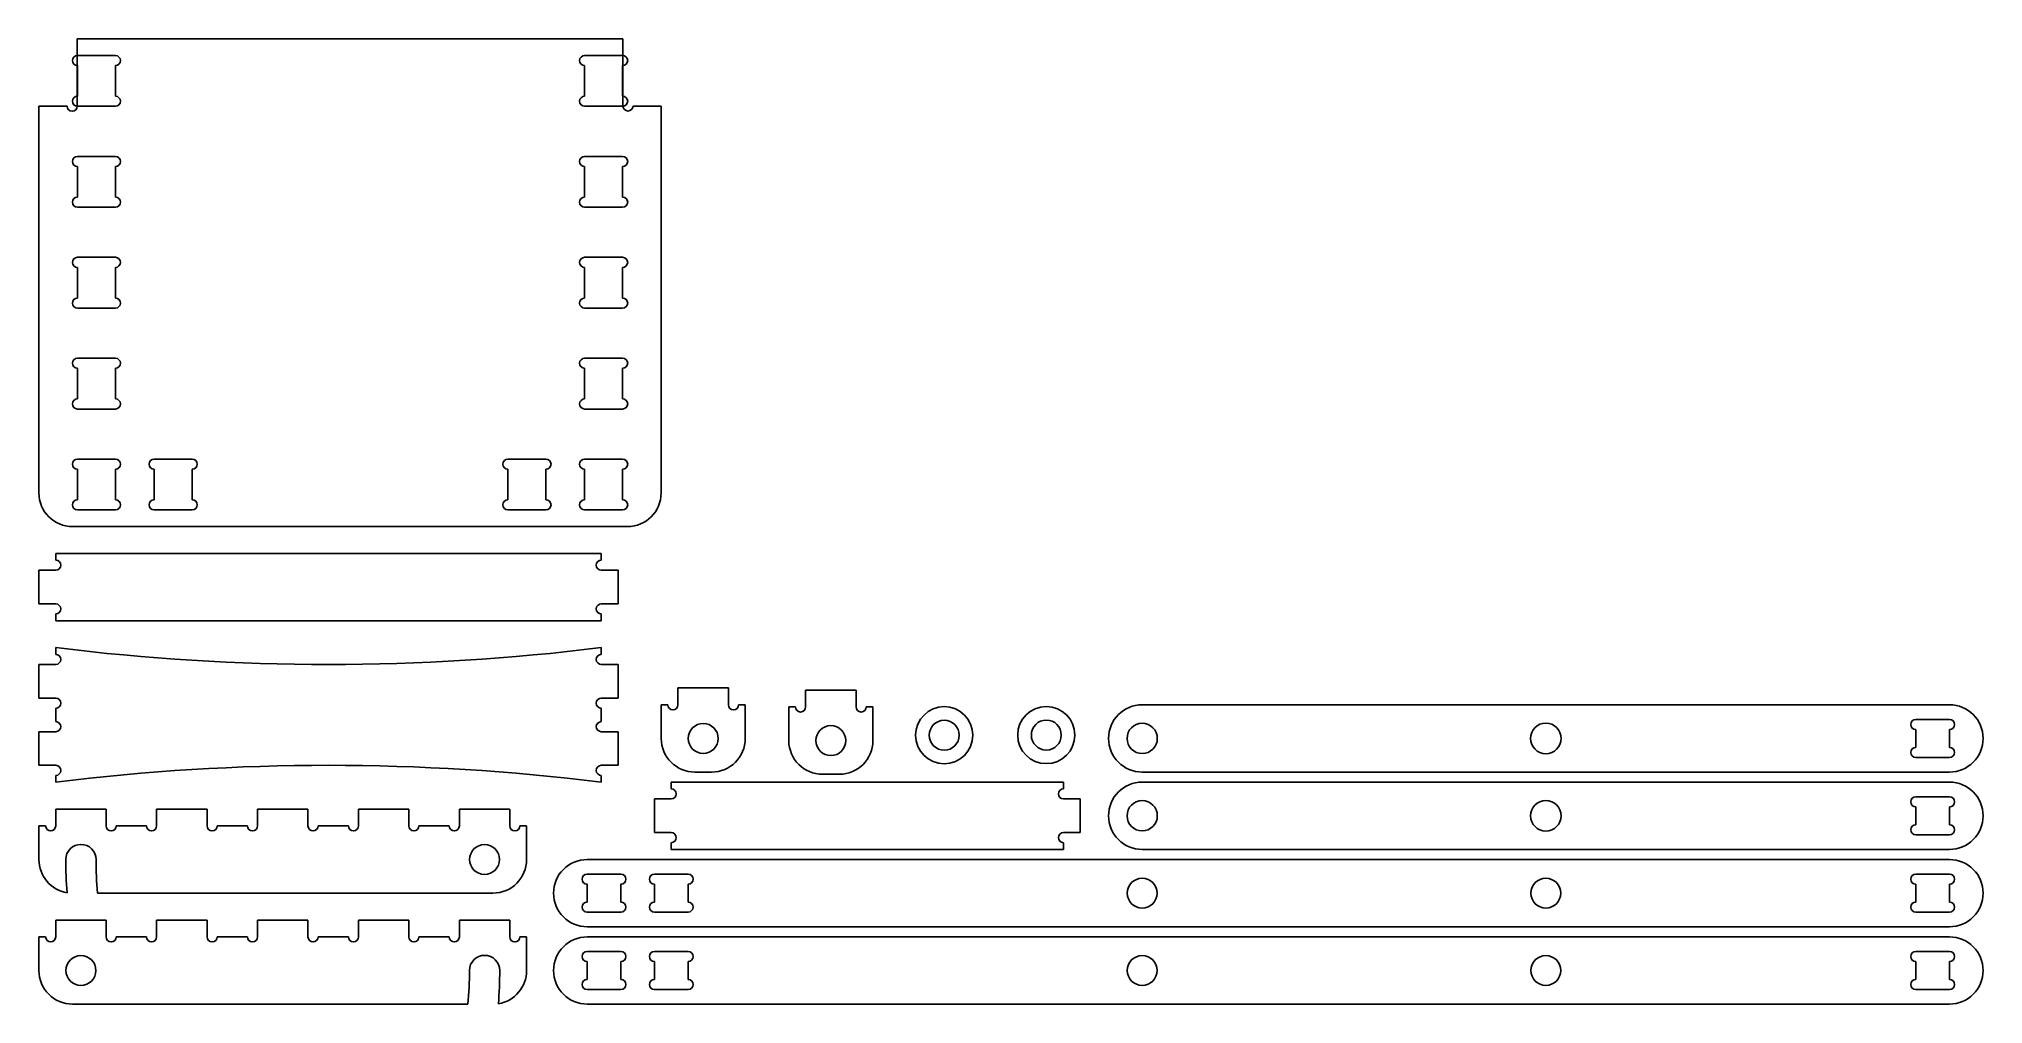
# Model space of a CAD drawing. Header units: millimetres. Extents: x 0 to 1156, y 0 to 574.
import ezdxf

# ---------------------------------------------------------------- set-up
doc = ezdxf.new("R2010")
doc.units = ezdxf.units.MM
doc.layers.get('0').update_dxf_attribs({"lineweight": 25})
doc.layers.add('blind sockets', color=1, linetype='Continuous', lineweight=25)

msp = doc.modelspace()

# ---------------------------------------------------------------- linework, layer by layer
for p, q in [((22.8, 534), (22.8, 574)), ((347.2, 574), (22.8, 574)), ((347.2, 574), (347.2, 534)), ((0, 534), (0, 304)), ((0, 534), (16.8, 534)), ((347.2, 534), (347.3, 534)), ((353.3, 534), (370, 534)), ((370, 304), (370, 534)), ((20, 284), (350, 284)), ((334.4, 268), (10, 268)), ((10, 264), (10, 268)), ((334.4, 264), (334.4, 268)), ((0, 258), (10, 258)), ((0, 258), (0, 238)), ((334.4, 258), (344.4, 258)), ((344.4, 238), (344.4, 258)), ((0, 238), (10, 238)), ((10, 228), (10, 232)), ((334.4, 238), (344.4, 238)), ((334.4, 228), (334.4, 232)), ((10, 228), (334.4, 228)), ((10, 208), (10, 212)), ((334.4, 208), (334.4, 212)), ((0, 202), (0, 182)), ((0, 202), (10, 202)), ((334.4, 202), (344.4, 202)), ((344.4, 182), (344.4, 202)), ((380, 178), (380, 188)), ((410, 188), (380, 188)), ((410, 178), (410, 188)), ((455.9, 176.7), (455.9, 186.7)), ((455.9, 186.7), (485.9, 186.7)), ((485.9, 176.7), (485.9, 186.7)), ((0, 182), (10, 182)), ((10, 172), (10, 176)), ((334.4, 182), (344.4, 182)), ((334.4, 172), (334.4, 176)), ((370, 178), (374, 178)), ((370, 158), (370, 178)), ((416, 178), (420, 178)), ((420, 158), (420, 178)), ((449.9, 176.7), (445.9, 176.7)), ((445.9, 156.7), (445.9, 176.7)), ((495.9, 176.7), (491.9, 176.7)), ((495.9, 156.7), (495.9, 176.7)), ((1136, 178), (656, 178)), ((0, 162), (0, 142)), ((0, 162), (10, 162)), ((10, 168), (10, 172)), ((334.4, 168), (334.4, 172)), ((334.4, 162), (344.4, 162)), ((344.4, 142), (344.4, 162)), ((0, 142), (10, 142)), ((334.4, 142), (344.4, 142)), ((10, 132), (10, 136)), ((334.4, 132), (334.4, 136)), ((609.2, 132), (376, 132)), ((376, 128), (376, 132)), ((390, 138), (400, 138)), ((475.9, 136.7), (465.9, 136.7)), ((609.2, 128), (609.2, 132)), ((656, 138), (1136, 138)), ((1136, 132), (656, 132)), ((10, 106), (10, 116)), ((40, 116), (10, 116)), ((40, 106), (40, 116)), ((70, 106), (70, 116)), ((100, 116), (70, 116)), ((100, 106), (100, 116)), ((130, 106), (130, 116)), ((160, 116), (130, 116)), ((160, 106), (160, 116)), ((190, 106), (190, 116)), ((220, 116), (190, 116)), ((220, 106), (220, 116)), ((250, 106), (250, 116)), ((280, 116), (250, 116)), ((280, 106), (280, 116)), ((366, 122), (376, 122)), ((366, 122), (366, 102)), ((609.2, 122), (619.2, 122)), ((619.2, 102), (619.2, 122)), ((0, 106), (0, 86)), ((0, 106), (4, 106)), ((46, 106), (64, 106)), ((106, 106), (124, 106)), ((166, 106), (184, 106)), ((226, 106), (244, 106)), ((286, 106), (290, 106)), ((290, 86), (290, 106)), ((366, 102), (376, 102)), ((376, 92), (376, 96)), ((609.2, 102), (619.2, 102)), ((609.2, 92), (609.2, 96)), ((656, 86), (326, 86)), ((376, 92), (609.2, 92)), ((656, 92), (1136, 92)), ((1136, 86), (656, 86)), ((34.9, 66), (38.4, 66)), ((38.4, 66), (270, 66)), ((10, 40), (10, 50)), ((10, 50), (40, 50)), ((40, 40), (40, 50)), ((70, 40), (70, 50)), ((70, 50), (100, 50)), ((100, 40), (100, 50)), ((130, 40), (130, 50)), ((130, 50), (160, 50)), ((160, 40), (160, 50)), ((190, 40), (190, 50)), ((190, 50), (220, 50)), ((220, 40), (220, 50)), ((250, 40), (250, 50)), ((250, 50), (280, 50)), ((280, 40), (280, 50)), ((4, 40), (0, 40)), ((0, 20), (0, 40)), ((64, 40), (46, 40)), ((124, 40), (106, 40)), ((184, 40), (166, 40)), ((244, 40), (226, 40)), ((290, 40), (286, 40)), ((290, 40), (290, 20)), ((326, 46), (656, 46)), ((656, 40), (326, 40)), ((656, 46), (1136, 46)), ((1136, 40), (656, 40)), ((251.6, 0), (20, 0)), ((255.1, 0), (251.6, 0)), ((326, 0), (656, 0)), ((656, 0), (1136, 0))]:
    msp.add_line(p, q)
for centre, radius in [((538.3, 159.9), 17), ((599, 160), 17), ((538.3, 159.9), 8.9), ((599, 160), 8.9), ((656, 158), 9), ((896, 158), 9.1), ((656, 112), 9), ((896, 112), 9.1)]:
    msp.add_circle(centre, radius)
for centre, radius, start, end in [((19.8, 534), 3, 180, 0), ((350.3, 534.1), 3, 181.9102, 358.0898), ((20, 304), 20, 180, 270), ((350, 304), 20, 270, 0), ((10, 261), 3, 270, 90), ((334.4, 261), 3, 90, 270), ((10, 235), 3, 270, 90), ((334.4, 235), 3, 90, 270), ((172.2, 1522.4), 1320.4, 262.9441, 277.0559), ((10, 205), 3, 270, 90), ((334.4, 205), 3, 90, 270), ((10, 179), 3, 270, 90), ((334.4, 179), 3, 90, 270), ((377, 178), 3, 180, 0), ((413, 178), 3, 180, 0), ((452.9, 176.7), 3, 180, 0), ((488.9, 176.7), 3, 180, 0), ((656, 158), 20, 90, 270), ((1136, 158), 20, 270, 90), ((10, 165), 3, 270, 90), ((334.4, 165), 3, 90, 270), ((390, 158), 20, 180, 270), ((400, 158), 20, 270, 0), ((465.9, 156.7), 20, 180, 270), ((475.9, 156.7), 20, 270, 0), ((10, 139), 3, 270, 90), ((172.2, -1178.4), 1320.4, 82.9441, 97.0559), ((334.4, 139), 3, 90, 270), ((376, 125), 3, 270, 90), ((609.2, 125), 3, 90, 270), ((656, 112), 20, 90, 270), ((1136, 112), 20, 270, 90), ((7, 106), 3, 180, 0), ((43, 106), 3, 180, 0), ((67, 106), 3, 180, 0), ((103, 106), 3, 180, 0), ((127, 106), 3, 180, 0), ((163, 106), 3, 180, 0), ((187, 106), 3, 180, 0), ((223, 106), 3, 180, 0), ((247, 106), 3, 180, 0), ((283, 106), 3, 180, 0), ((25, 86), 9, 0, 180), ((376, 99), 3, 270, 90), ((609.2, 99), 3, 90, 270), ((20, 86), 20, 180, 260.7457), ((265, 86), 249, 180, 184.5469), ((265, 86), 231, 180, 184.9669), ((270, 86), 20, 270, 0), ((326, 66), 20, 90, 270), ((1136, 66), 20, 270, 90), ((7, 40), 3, 180, 0), ((43, 40), 3, 180, 0), ((67, 40), 3, 180, 0), ((103, 40), 3, 180, 0), ((127, 40), 3, 180, 0), ((163, 40), 3, 180, 0), ((187, 40), 3, 180, 0), ((223, 40), 3, 180, 0), ((247, 40), 3, 180, 0), ((283, 40), 3, 180, 0), ((326, 20), 20, 90, 270), ((1136, 20), 20, 270, 90), ((265, 20), 9, 0, 180), ((20, 20), 20, 180, 270), ((25, 20), 231, 355.0331, 0), ((25, 20), 249, 355.4531, 0), ((270, 20), 20, 279.2543, 0)]:
    msp.add_arc(centre, radius, start, end)
at = {"layer": 'blind sockets'}
for p, q in [((45.5, 564.1), (22.9, 564.1)), ((22.9, 558.1), (22.9, 539.9)), ((45.5, 539.9), (45.5, 558.1)), ((347.1, 564.1), (324.5, 564.1)), ((324.5, 558.1), (324.5, 539.9)), ((347.1, 539.9), (347.1, 558.1)), ((22.9, 533.9), (45.5, 533.9)), ((347.1, 533.9), (324.5, 533.9)), ((45.5, 504.1), (22.9, 504.1)), ((22.9, 498.1), (22.9, 479.9)), ((45.5, 479.9), (45.5, 498.1)), ((347.1, 504.1), (324.5, 504.1)), ((324.5, 498.1), (324.5, 479.9)), ((347.1, 479.9), (347.1, 498.1)), ((22.9, 473.9), (45.5, 473.9)), ((347.1, 473.9), (324.5, 473.9)), ((45.5, 444.1), (22.9, 444.1)), ((347.1, 444.1), (324.5, 444.1)), ((22.9, 438.1), (22.9, 419.9)), ((45.5, 419.9), (45.5, 438.1)), ((324.5, 438.1), (324.5, 419.9)), ((347.1, 419.9), (347.1, 438.1)), ((22.9, 413.9), (45.5, 413.9)), ((347.1, 413.9), (324.5, 413.9)), ((45.5, 384.1), (22.9, 384.1)), ((347.1, 384.1), (324.5, 384.1)), ((22.9, 378.1), (22.9, 359.9)), ((45.5, 359.9), (45.5, 378.1)), ((324.5, 378.1), (324.5, 359.9)), ((347.1, 359.9), (347.1, 378.1)), ((22.9, 353.9), (45.5, 353.9)), ((347.1, 353.9), (324.5, 353.9)), ((22.9, 324.1), (45.5, 324.1)), ((91.1, 324.1), (68.5, 324.1)), ((301.5, 324.1), (278.9, 324.1)), ((347.1, 324.1), (324.5, 324.1)), ((22.9, 318.1), (22.9, 299.9)), ((45.5, 299.9), (45.5, 318.1)), ((68.5, 318.1), (68.5, 299.9)), ((91.1, 299.9), (91.1, 318.1)), ((278.9, 318.1), (278.9, 299.9)), ((301.5, 299.9), (301.5, 318.1)), ((324.5, 318.1), (324.5, 299.9)), ((347.1, 299.9), (347.1, 318.1)), ((22.9, 293.9), (45.5, 293.9)), ((45.5, 293.9), (45.5, 293.9)), ((68.5, 293.9), (91.1, 293.9)), ((278.9, 293.9), (301.5, 293.9)), ((324.5, 293.9), (347.1, 293.9)), ((1136, 169.3), (1116, 169.3)), ((1116, 163.3), (1116, 152.7)), ((1136, 152.7), (1136, 163.3)), ((1116, 146.7), (1136, 146.7)), ((1136, 123.3), (1116, 123.3)), ((1116, 117.3), (1116, 106.7)), ((1136, 106.7), (1136, 117.3)), ((1116, 100.7), (1136, 100.7)), ((346, 77.3), (326, 77.3)), ((326, 71.3), (326, 60.7)), ((346, 60.7), (346, 71.3)), ((386, 77.3), (366, 77.3)), ((366, 71.3), (366, 60.7)), ((386, 60.7), (386, 71.3)), ((1136, 77.3), (1116, 77.3)), ((1116, 71.3), (1116, 60.7)), ((1136, 60.7), (1136, 71.3)), ((326, 54.7), (346, 54.7)), ((366, 54.7), (386, 54.7)), ((1116, 54.7), (1136, 54.7)), ((346, 31.3), (326, 31.3)), ((326, 25.3), (326, 14.7)), ((346, 14.7), (346, 25.3)), ((386, 31.3), (366, 31.3)), ((366, 25.3), (366, 14.7)), ((386, 14.7), (386, 25.3)), ((1136, 31.3), (1116, 31.3)), ((1116, 25.3), (1116, 14.7)), ((1136, 14.7), (1136, 25.3)), ((326, 8.7), (346, 8.7)), ((366, 8.7), (386, 8.7)), ((1116, 8.7), (1136, 8.7))]:
    msp.add_line(p, q, dxfattribs=at)
for centre in [(395, 158), (470.9, 156.7), (265, 86), (656, 66), (896, 66), (25, 20), (656, 20), (896, 20)]:
    msp.add_circle(centre, 8.9, dxfattribs=at)
for centre, start, end in [((22.9, 561.1), 90, 270), ((45.5, 561.1), 270, 90), ((324.5, 561.1), 90, 270), ((347.1, 561.1), 270, 90), ((22.9, 536.9), 90, 270), ((45.5, 536.9), 270, 90), ((324.5, 536.9), 90, 270), ((347.1, 536.9), 270, 90), ((22.9, 501.1), 90, 270), ((45.5, 501.1), 270, 90), ((324.5, 501.1), 90, 270), ((347.1, 501.1), 270, 90), ((22.9, 476.9), 90, 270), ((45.5, 476.9), 270, 90), ((324.5, 476.9), 90, 270), ((347.1, 476.9), 270, 90), ((22.9, 441.1), 90, 270), ((45.5, 441.1), 270, 90), ((324.5, 441.1), 90, 270), ((347.1, 441.1), 270, 90), ((22.9, 416.9), 90, 270), ((45.5, 416.9), 270, 90), ((324.5, 416.9), 90, 270), ((347.1, 416.9), 270, 90), ((22.9, 381.1), 90, 270), ((45.5, 381.1), 270, 90), ((324.5, 381.1), 90, 270), ((347.1, 381.1), 270, 90), ((22.9, 356.9), 90, 270), ((45.5, 356.9), 270, 90), ((324.5, 356.9), 90, 270), ((347.1, 356.9), 270, 90), ((22.9, 321.1), 90, 270), ((45.5, 321.1), 270, 90), ((68.5, 321.1), 90, 270), ((91.1, 321.1), 270, 90), ((278.9, 321.1), 90, 270), ((301.5, 321.1), 270, 90), ((324.5, 321.1), 90, 270), ((347.1, 321.1), 270, 90), ((22.9, 296.9), 90, 270), ((45.5, 296.9), 270, 90), ((68.5, 296.9), 90, 270), ((91.1, 296.9), 270, 90), ((278.9, 296.9), 90, 270), ((301.5, 296.9), 270, 90), ((324.5, 296.9), 90, 270), ((347.1, 296.9), 270, 90), ((1116, 166.3), 90, 270), ((1136, 166.3), 270, 90), ((1116, 149.7), 90, 270), ((1136, 149.7), 270, 90), ((1116, 120.3), 90, 270), ((1136, 120.3), 270, 90), ((1116, 103.7), 90, 270), ((1136, 103.7), 270, 90), ((326, 74.3), 90, 270), ((346, 74.3), 270, 90), ((366, 74.3), 90, 270), ((386, 74.3), 270, 90), ((1116, 74.3), 90, 270), ((1136, 74.3), 270, 90), ((326, 57.7), 90, 270), ((346, 57.7), 270, 90), ((366, 57.7), 90, 270), ((386, 57.7), 270, 90), ((1116, 57.7), 90, 270), ((1136, 57.7), 270, 90), ((326, 28.3), 90, 270), ((346, 28.3), 270, 90), ((366, 28.3), 90, 270), ((386, 28.3), 270, 90), ((1116, 28.3), 90, 270), ((1136, 28.3), 270, 90), ((326, 11.7), 90, 270), ((346, 11.7), 270, 90), ((366, 11.7), 90, 270), ((386, 11.7), 270, 90), ((1116, 11.7), 90, 270), ((1136, 11.7), 270, 90)]:
    msp.add_arc(centre, 3, start, end, dxfattribs=at)

doc.saveas('drawing.dxf')
